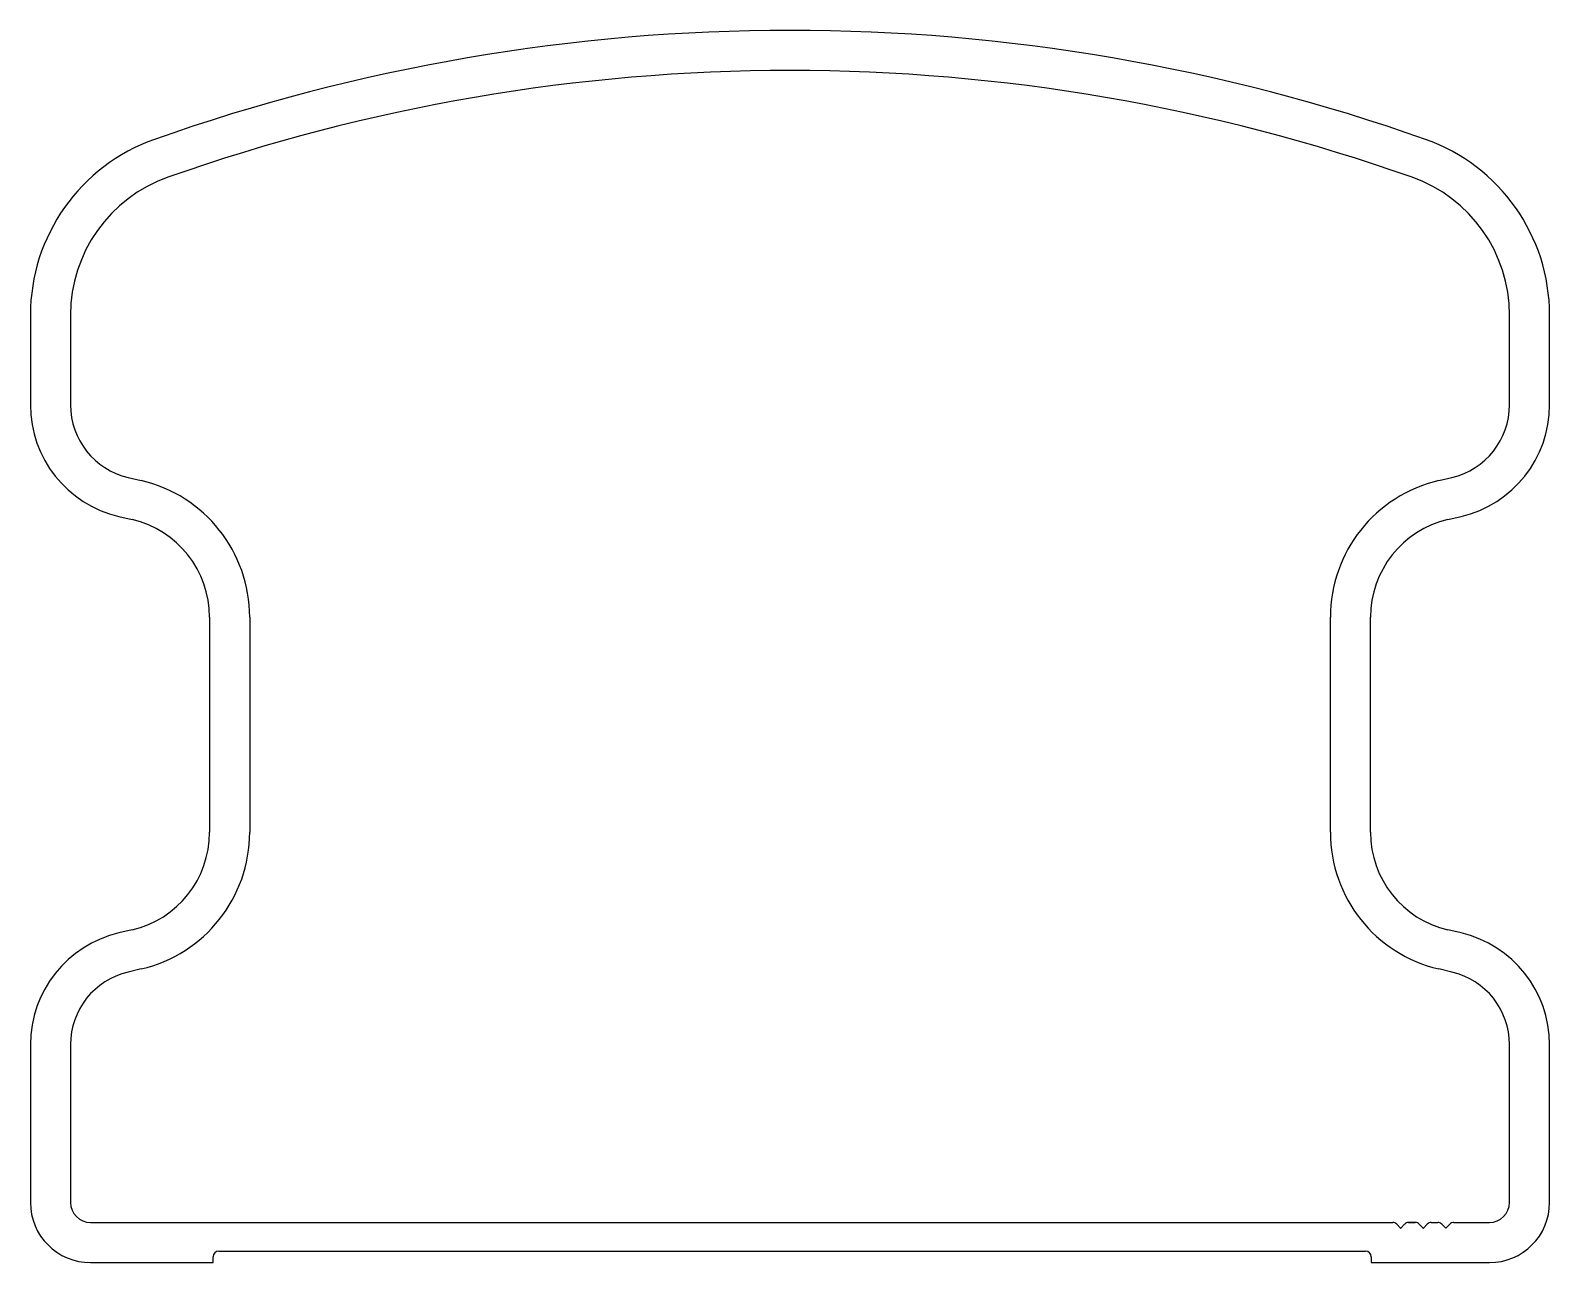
# Model space of a CAD drawing. Extents: x -33.7 to 33.6, y 0.4 to 55.
import ezdxf

# ---------------------------------------------------------------- set-up
doc = ezdxf.new("R2010")
doc.units = 0
doc.layers.add('2', color=7, linetype='CONTINUOUS')
doc.layers.add('5', color=7, linetype='CONTINUOUS')

msp = doc.modelspace()

# ---------------------------------------------------------------- linework, layer by layer
at = {"layer": '2', "color": 7, "linetype": 'CONTINUOUS'}
for p, q in [((-31.893, 42.415), (-31.893, 38.432)), ((31.861, 38.432), (31.861, 42.415)), ((-29.345, 35.217), (-28.758, 35.079)), ((28.726, 35.079), (29.313, 35.217)), ((-23.955, 29.021), (-23.955, 23.251)), ((23.924, 23.251), (23.924, 29.021)), ((-23.955, 23.251), (-23.955, 19.496)), ((23.924, 19.496), (23.924, 23.251)), ((-28.758, 13.437), (-29.345, 13.3)), ((29.313, 13.3), (28.726, 13.437)), ((-31.893, 10.085), (-31.893, 3.091)), ((31.861, 3.091), (31.861, 10.085)), ((-31.004, 2.202), (-30.22, 2.202)), ((-30.22, 2.202), (26.687, 2.202)), ((26.687, 2.202), (26.687, 2.202)), ((26.863, 2.128), (27.034, 1.957)), ((27.046, 1.957), (27.217, 2.128)), ((27.394, 2.202), (27.686, 2.202)), ((27.686, 2.202), (27.394, 2.202)), ((27.394, 2.202), (27.686, 2.202)), ((27.686, 2.202), (27.394, 2.202)), ((27.394, 2.202), (27.686, 2.202)), ((27.863, 2.128), (28.034, 1.957)), ((28.046, 1.957), (28.217, 2.128)), ((28.394, 2.202), (28.686, 2.202)), ((28.863, 2.128), (29.034, 1.957)), ((29.046, 1.957), (29.217, 2.128)), ((29.393, 2.202), (29.393, 2.202)), ((29.393, 2.202), (30.188, 2.202)), ((30.188, 2.202), (30.972, 2.202))]:
    msp.add_line(p, q, dxfattribs=at)
for centre, radius, start, end in [((-0.016, -29.427), 82.677, 90, 109.47122), ((-0.016, -29.427), 82.677, 70.52878, 90), ((-25.416, 42.415), 6.477, 109.47122, 180), ((25.384, 42.415), 6.477, 0, 70.52878), ((-28.591, 38.432), 3.302, 180, 256.80524), ((28.559, 38.432), 3.302, 283.19476, 360), ((-30.178, 29.021), 6.223, 0, 76.80524), ((30.147, 29.021), 6.223, 103.19476, 180), ((-30.178, 19.496), 6.223, 283.19476, 0), ((30.147, 19.496), 6.223, 180, 256.80524), ((-28.591, 10.085), 3.302, 103.19476, 180), ((28.559, 10.085), 3.302, 0, 76.80524), ((-31.004, 3.091), 0.889, 180, 270), ((30.972, 3.091), 0.889, 270, 0), ((26.687, 1.952), 0.25, 45, 90), ((27.394, 1.952), 0.25, 90, 135), ((27.686, 1.952), 0.25, 45, 90), ((28.394, 1.952), 0.25, 90, 135), ((28.686, 1.952), 0.25, 45, 90), ((29.393, 1.952), 0.25, 90, 135), ((27.04, 1.963), 0.008, 225, 315), ((28.04, 1.963), 0.008, 225, 315), ((29.04, 1.963), 0.008, 225, 315)]:
    msp.add_arc(centre, radius, start, end, dxfattribs=at)
at = {"layer": '5', "color": 7, "linetype": 'CONTINUOUS'}
for p, q in [((-33.671, 42.415), (-33.671, 38.432)), ((33.639, 38.432), (33.639, 42.415)), ((-29.751, 33.486), (-29.164, 33.348)), ((29.132, 33.348), (29.719, 33.486)), ((-25.733, 29.021), (-25.733, 26.136)), ((25.702, 23.251), (25.702, 29.021)), ((-25.733, 26.136), (-25.733, 23.251)), ((-25.733, 23.251), (-25.733, 19.496)), ((25.702, 19.496), (25.702, 23.251)), ((-29.164, 15.168), (-29.751, 15.031)), ((29.719, 15.031), (29.132, 15.168)), ((-33.671, 10.085), (-33.671, 3.091)), ((33.639, 3.091), (33.639, 10.085)), ((-25.575, 0.424), (-25.575, 0.678)), ((-25.321, 0.932), (0.079, 0.932)), ((0.079, 0.932), (25.479, 0.932)), ((25.733, 0.678), (25.733, 0.424)), ((-31.004, 0.424), (-30.22, 0.424)), ((-30.22, 0.424), (-25.575, 0.424)), ((25.733, 0.424), (30.188, 0.424)), ((30.188, 0.424), (30.972, 0.424))]:
    msp.add_line(p, q, dxfattribs=at)
for centre, radius, start, end in [((-0.016, -29.427), 84.455, 90, 109.47122), ((-0.016, -29.427), 84.455, 70.52878, 90), ((-25.416, 42.415), 8.255, 109.47122, 180), ((25.384, 42.415), 8.255, 360, 70.52878), ((-28.591, 38.432), 5.08, 180, 256.80524), ((28.559, 38.432), 5.08, 283.19476, 0), ((-30.178, 29.021), 4.445, 0, 76.80524), ((30.147, 29.021), 4.445, 103.19476, 180), ((-30.178, 19.496), 4.445, 283.19476, 0), ((30.147, 19.496), 4.445, 180, 256.80524), ((-28.591, 10.085), 5.08, 103.19476, 180), ((28.559, 10.085), 5.08, 360, 76.80524), ((-31.004, 3.091), 2.667, 180, 270), ((30.972, 3.091), 2.667, 270, 360), ((-25.321, 0.678), 0.254, 90, 180), ((25.479, 0.678), 0.254, 360, 90)]:
    msp.add_arc(centre, radius, start, end, dxfattribs=at)

doc.saveas('drawing.dxf')
